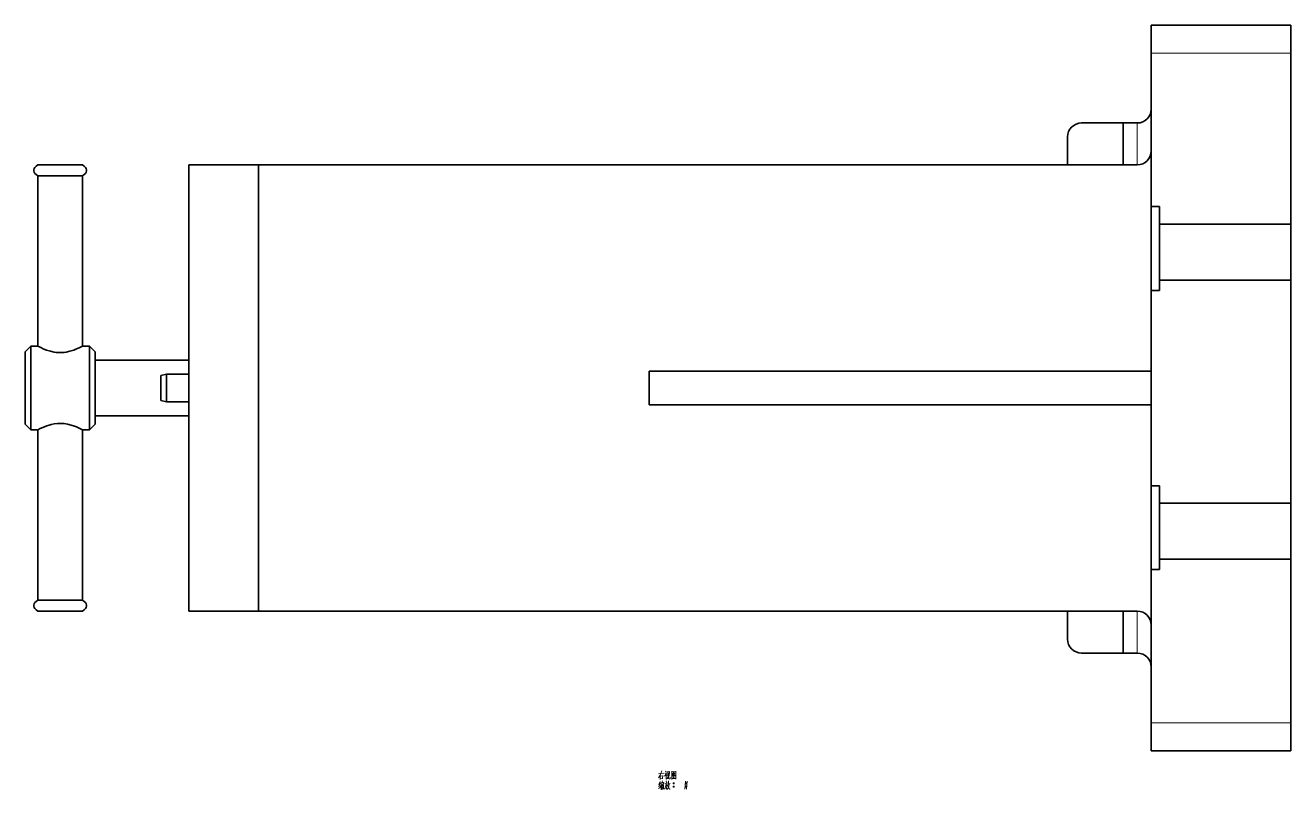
# Model space of a CAD drawing. Extents: x -262 to 2237, y -310 to 1259.
# Drawn here: x -262.4 to 191.3, y 276.5 to 550.5 of the extents above; entities that cross this region are included whole.
import ezdxf

# ---------------------------------------------------------------- set-up
doc = ezdxf.new("R2010")
doc.units = 0

msp = doc.modelspace()

# ---------------------------------------------------------------- linework, layer by layer
at = {"color": 7, "lineweight": 35}
for p, q in [((191.26, 550.5), (141.26, 550.5)), ((141.26, 485.5), (141.26, 540.5)), ((191.26, 479.2), (191.26, 540.5)), ((-178.74, 500.5), (-203.74, 500.5)), ((-203.74, 500.5), (-203.74, 340.5)), ((136.26, 500.5), (-178.74, 500.5)), ((-178.74, 500.5), (-178.74, 340.5)), ((-178.74, 500.5), (-178.74, 340.5)), ((111.26, 500.5), (83.26, 500.5)), ((-257.88, 496.5), (-257.88, 435.5)), ((-241.88, 496.5), (-241.88, 435.5)), ((144.26, 479.2), (191.26, 479.2)), ((144.26, 459.2), (191.26, 459.2)), ((191.26, 379.2), (191.26, 459.2)), ((141.26, 385.5), (141.26, 455.5)), ((-262.38, 407.5), (-262.38, 431.91)), ((-260.38, 405.5), (-260.38, 433.66)), ((-239.38, 405.5), (-239.38, 433.66)), ((-237.38, 407.5), (-237.38, 431.91)), ((-237.38, 430.5), (-203.74, 430.5)), ((-38.74, 426.5), (141.26, 426.5)), ((-38.74, 414.5), (141.26, 414.5)), ((-237.38, 410.5), (-203.74, 410.5)), ((-257.88, 405.5), (-257.88, 344.5)), ((-241.88, 405.5), (-241.88, 344.5)), ((144.26, 379.2), (191.26, 379.2)), ((144.26, 359.2), (191.26, 359.2)), ((191.26, 300.5), (191.26, 359.2)), ((141.26, 300.5), (141.26, 355.5)), ((-178.74, 340.5), (-203.74, 340.5)), ((136.26, 340.5), (-178.74, 340.5)), ((191.26, 290.5), (141.26, 290.5))]:
    msp.add_line(p, q, dxfattribs=at)
at = {"color": 7, "lineweight": 35, "ltscale": 0.25}
for p, q in [((141.26, 550.5), (141.26, 540.5)), ((191.26, 550.5), (191.26, 540.5)), ((144.26, 479.2), (144.26, 469.2)), ((191.26, 479.2), (191.26, 469.2)), ((144.26, 469.2), (144.26, 459.2)), ((191.26, 469.2), (191.26, 459.2)), ((144.26, 379.2), (144.26, 369.2)), ((191.26, 379.2), (191.26, 369.2)), ((144.26, 369.2), (144.26, 359.2)), ((191.26, 369.2), (191.26, 359.2)), ((141.26, 300.5), (141.26, 290.5)), ((191.26, 300.5), (191.26, 290.5))]:
    msp.add_line(p, q, dxfattribs=at)
at = {"color": 7, "lineweight": 13}
for p, q in [((191.26, 540.5), (141.26, 540.5)), ((191.26, 300.5), (141.26, 300.5))]:
    msp.add_line(p, q, dxfattribs=at)
at = {"color": 7, "lineweight": 35, "ltscale": 0.375}
for p, q in [((116.26, 515.5), (131.26, 515.5)), ((141.26, 485.5), (141.26, 470.5)), ((141.26, 470.5), (141.26, 455.5)), ((141.26, 385.5), (141.26, 370.5)), ((141.26, 370.5), (141.26, 355.5)), ((116.26, 325.5), (131.26, 325.5))]:
    msp.add_line(p, q, dxfattribs=at)
at = {"color": 7, "lineweight": 35, "ltscale": 0.375003}
for p, q in [((131.26, 500.5), (131.26, 515.5)), ((131.26, 515.5), (131.26, 500.5))]:
    msp.add_line(p, q, dxfattribs=at)
at = {"color": 7, "lineweight": 35, "ltscale": 0.125}
for p, q in [((136.26, 515.5), (131.26, 515.5)), ((-173.74, 500.5), (-178.74, 500.5)), ((-211.74, 425.5), (-211.74, 420.5)), ((-211.74, 420.5), (-211.74, 415.5)), ((136.26, 325.5), (131.26, 325.5))]:
    msp.add_line(p, q, dxfattribs=at)
at = {"color": 7, "lineweight": 13, "ltscale": 0.375003}
msp.add_line((136.26, 500.5), (136.26, 515.5), dxfattribs=at)
at = {"color": 7, "lineweight": 35, "ltscale": 0.250003}
msp.add_line((111.26, 500.5), (111.26, 510.5), dxfattribs=at)
at = {"color": 7, "lineweight": 35, "ltscale": 0.375517}
for p, q in [((-257.88, 500.5), (-242.86, 500.5)), ((-257.88, 496.5), (-242.86, 496.5)), ((-257.88, 344.5), (-242.86, 344.5)), ((-257.88, 340.5), (-242.86, 340.5))]:
    msp.add_line(p, q, dxfattribs=at)
at = {"color": 7, "lineweight": 35, "ltscale": 0.024483}
for p, q in [((-242.86, 500.5), (-241.88, 500.5)), ((-242.86, 496.5), (-241.88, 496.5)), ((-242.86, 344.5), (-241.88, 344.5)), ((-242.86, 340.5), (-241.88, 340.5))]:
    msp.add_line(p, q, dxfattribs=at)
at = {"color": 7, "lineweight": 35, "ltscale": 0.075}
for p, q in [((141.26, 485.5), (144.26, 485.5)), ((141.26, 455.5), (144.26, 455.5)), ((141.26, 385.5), (144.26, 385.5)), ((141.26, 355.5), (144.26, 355.5))]:
    msp.add_line(p, q, dxfattribs=at)
at = {"color": 7, "lineweight": 35, "ltscale": 0.157442}
for p, q in [((144.26, 485.5), (144.26, 479.2)), ((144.26, 379.2), (144.26, 385.5))]:
    msp.add_line(p, q, dxfattribs=at)
at = {"color": 7, "lineweight": 35, "ltscale": 0.33287}
for p, q in [((-203.74, 466.19), (-203.74, 479.5)), ((-203.74, 366.19), (-203.74, 379.5))]:
    msp.add_line(p, q, dxfattribs=at)
at = {"color": 7, "lineweight": 35, "ltscale": 0.11713}
for p, q in [((-203.74, 461.5), (-203.74, 466.19)), ((-203.74, 361.5), (-203.74, 366.19))]:
    msp.add_line(p, q, dxfattribs=at)
at = {"color": 7, "lineweight": 35, "ltscale": 0.092558}
for p, q in [((144.26, 459.2), (144.26, 455.5)), ((144.26, 355.5), (144.26, 359.2))]:
    msp.add_line(p, q, dxfattribs=at)
at = {"color": 7, "lineweight": 35, "ltscale": 0.070711}
for p, q in [((-262.38, 433.5), (-260.38, 435.5)), ((-237.38, 433.5), (-239.38, 435.5)), ((-262.38, 407.5), (-260.38, 405.5)), ((-237.38, 407.5), (-239.38, 405.5))]:
    msp.add_line(p, q, dxfattribs=at)
at = {"color": 7, "lineweight": 35, "ltscale": 0.045907}
for p, q in [((-260.38, 433.66), (-260.38, 435.5)), ((-239.38, 433.66), (-239.38, 435.5))]:
    msp.add_line(p, q, dxfattribs=at)
at = {"color": 7, "lineweight": 35, "ltscale": 0.0625}
for p, q in [((-260.38, 435.5), (-257.88, 435.5)), ((-241.88, 435.5), (-239.38, 435.5)), ((-260.38, 405.5), (-257.88, 405.5)), ((-241.88, 405.5), (-239.38, 405.5))]:
    msp.add_line(p, q, dxfattribs=at)
at = {"color": 7, "lineweight": 35, "ltscale": 0.039786}
for p, q in [((-262.38, 431.91), (-262.38, 433.5)), ((-237.38, 431.91), (-237.38, 433.5))]:
    msp.add_line(p, q, dxfattribs=at)
at = {"color": 7, "lineweight": 35, "ltscale": 0.3}
msp.add_line((-38.74, 414.5), (-38.74, 426.5), dxfattribs=at)
at = {"color": 7, "lineweight": 35, "ltscale": 0.051764}
for p, q in [((-213.74, 424.96), (-211.74, 425.5)), ((-213.74, 416.04), (-211.74, 415.5))]:
    msp.add_line(p, q, dxfattribs=at)
at = {"color": 7, "lineweight": 35, "ltscale": 0.111603}
for p, q in [((-213.74, 424.96), (-213.74, 420.5)), ((-213.74, 420.5), (-213.74, 416.04))]:
    msp.add_line(p, q, dxfattribs=at)
at = {"color": 7, "lineweight": 35, "ltscale": 0.2}
for p, q in [((-203.74, 425.5), (-211.74, 425.5)), ((-203.74, 415.5), (-211.74, 415.5))]:
    msp.add_line(p, q, dxfattribs=at)
at = {"color": 7, "lineweight": 35, "ltscale": 0.249997}
msp.add_line((111.26, 340.5), (111.26, 330.5), dxfattribs=at)
at = {"color": 7, "lineweight": 35, "ltscale": 0.374997}
msp.add_line((131.26, 325.5), (131.26, 340.5), dxfattribs=at)
msp.add_line((131.26, 325.5), (131.26, 340.5), dxfattribs=at)
at = {"color": 7, "lineweight": 13, "ltscale": 0.374997}
msp.add_line((136.26, 325.5), (136.26, 340.5), dxfattribs=at)
at = {"color": 7, "lineweight": 35}
for points in [[(-257.88, 500.5), (-258.54, 500), (-258.95, 499.57), (-259.22, 499.14), (-259.36, 498.71), (-259.36, 498.29), (-259.22, 497.86), (-258.95, 497.43), (-258.54, 497), (-257.88, 496.5)], [(-241.88, 500.5), (-241.22, 500), (-240.81, 499.57), (-240.53, 499.14), (-240.4, 498.71), (-240.4, 498.29), (-240.53, 497.86), (-240.81, 497.43), (-241.22, 497), (-241.88, 496.5)], [(-253.38, 433.66), (-254.84, 434.12), (-255.7, 434.46), (-257.09, 435.1), (-257.88, 435.5)], [(-253.38, 433.66), (-252.04, 433.37), (-251.34, 433.27), (-250.62, 433.21), (-249.89, 433.19), (-249.17, 433.21), (-248.45, 433.27), (-247.74, 433.37), (-246.37, 433.66)], [(-246.37, 433.66), (-245.02, 434.09), (-244.21, 434.4), (-242.86, 435)], [(-242.86, 406), (-244.04, 406.53), (-244.75, 406.81), (-245.95, 407.22), (-247.27, 407.55), (-248.44, 407.73), (-249.65, 407.81), (-250.83, 407.78), (-251.98, 407.64), (-253.09, 407.41), (-253.87, 407.2), (-254.61, 406.96), (-256.08, 406.38), (-257.01, 405.94), (-257.88, 405.5)], [(-257.88, 340.5), (-258.54, 341), (-258.95, 341.43), (-259.22, 341.86), (-259.36, 342.29), (-259.36, 342.71), (-259.22, 343.14), (-258.95, 343.57), (-258.54, 344), (-257.88, 344.5)], [(-241.88, 340.5), (-241.22, 341), (-240.81, 341.43), (-240.53, 341.86), (-240.4, 342.29), (-240.4, 342.71), (-240.53, 343.14), (-240.81, 343.57), (-241.22, 344), (-241.88, 344.5)]]:
    msp.add_lwpolyline(points, dxfattribs=at)
at = {"color": 7, "lineweight": 13}
for points in [[(-35.42, 280.73), (-34.82, 281.68)], [(-35.38, 282.27), (-33.42, 282.48)], [(-34.82, 281.68), (-34.51, 282.35)], [(-34.75, 281.75), (-34.75, 280.17)], [(-34.75, 281.43), (-33.84, 281.54)], [(-34.23, 283.33), (-34.51, 282.35)], [(-33.81, 281.64), (-33.91, 280.56)], [(-32.51, 282.55), (-32.69, 282.07), (-33.18, 281.33)], [(-33.14, 282.35), (-32.58, 282.42)], [(-32.86, 283.22), (-32.58, 282.8)], [(-32.69, 282.07), (-32.69, 280.28)], [(-32.69, 281.89), (-32.37, 281.58)], [(-32.09, 283.18), (-32.09, 281.51)], [(-31.43, 283.01), (-32.09, 282.94)], [(-31.88, 281.54), (-32.06, 280.91)], [(-31.78, 282.59), (-31.88, 281.54)], [(-31.74, 280.56), (-31.74, 281.64)], [(-31.5, 281.43), (-31.43, 283.11)], [(-30.66, 283.22), (-30.66, 281.75), (-30.66, 280.24)], [(-30.66, 283.18), (-30.66, 281.79), (-30.66, 280.39)], [(-29.19, 283.05), (-30.66, 282.9)], [(-30.59, 281.3), (-30.1, 281.71)], [(-29.89, 282.77), (-30.45, 281.96)], [(-30.13, 282.2), (-29.43, 281.47)], [(-30.1, 282.42), (-29.64, 282.48)], [(-30.1, 281.71), (-29.89, 281.99)], [(-30.03, 281.51), (-29.78, 281.23)], [(-29.89, 281.99), (-29.54, 282.62)], [(-29.43, 281.47), (-29.26, 281.51)], [(-29.22, 280.42), (-29.22, 281.79), (-29.19, 283.18)], [(-35.35, 277.02), (-34.65, 277.41)], [(-34.89, 278.46), (-35.31, 278.32)], [(-34.82, 279.48), (-35.28, 278.39)], [(-35.24, 277.69), (-34.72, 277.86)], [(-34.75, 278.7), (-35.21, 277.69)], [(-33.84, 280.56), (-34.75, 280.45)], [(-34.44, 278.18), (-34.75, 277.69)], [(-34.51, 279.16), (-34.61, 278.6)], [(-34.51, 279.02), (-33.46, 279.16)], [(-34.26, 278.74), (-34.44, 278.18)], [(-34.4, 278.25), (-34.4, 276.54)], [(-34.19, 278.46), (-33.49, 278.57)], [(-34.12, 279.65), (-33.95, 279.26)], [(-34.12, 278.04), (-34.09, 276.64)], [(-34.12, 277.93), (-33.6, 278.01)], [(-34.09, 277.38), (-33.7, 277.45)], [(-33.63, 276.88), (-34.05, 276.82)], [(-33.88, 278.49), (-33.95, 277.93)], [(-33.56, 278.11), (-33.63, 276.71)], [(-33.42, 279.26), (-33.56, 278.81)], [(-32.65, 278.88), (-32.76, 277.97), (-32.86, 277.55), (-33.18, 276.67)], [(-33.14, 278.81), (-32.09, 278.95)], [(-32.34, 278.39), (-32.44, 277.55), (-32.58, 276.71), (-32.79, 276.99)], [(-32.72, 278.21), (-32.34, 278.29)], [(-32.65, 279.72), (-32.55, 279.16)], [(-32.58, 280.28), (-32.3, 280.56)], [(-31.95, 277.13), (-32.34, 276.6)], [(-32.3, 280.56), (-32.06, 280.91)], [(-31.95, 278.39), (-32.13, 277.83)], [(-32.02, 278.14), (-31.46, 276.71)], [(-31.81, 279.02), (-31.95, 278.39)], [(-31.67, 277.76), (-31.95, 277.13)], [(-31.88, 278.63), (-31.18, 278.77)], [(-31.74, 279.76), (-31.81, 279.02)], [(-31.6, 280.45), (-31.74, 280.56)], [(-31.46, 278.7), (-31.67, 277.76)], [(-31.18, 280.45), (-31.6, 280.45)], [(-31.18, 281.08), (-31.18, 280.45)], [(-30.66, 280.49), (-29.29, 280.6)], [(-30.13, 281.12), (-29.78, 280.73)], [(-30.13, 278.85), (-29.75, 278.85)], [(-30.13, 277.58), (-29.75, 277.58)], [(-30.1, 278.95), (-29.78, 278.95)], [(-30.1, 278.7), (-29.78, 278.7)], [(-30.1, 277.69), (-29.78, 277.69)], [(-30.1, 277.45), (-29.78, 277.45)], [(-29.22, 280.32), (-29.22, 280.42), (-29.29, 280.6)], [(-25.69, 279.58), (-25.79, 278.18), (-25.9, 276.78)], [(-25.69, 278.85), (-25.3, 278.85)], [(-25.69, 277.58), (-25.3, 277.58)], [(-25.65, 278.95), (-25.34, 278.95)], [(-25.65, 278.7), (-25.34, 278.7)], [(-25.65, 277.69), (-25.34, 277.69)], [(-25.65, 277.45), (-25.34, 277.45)], [(-25.09, 279.58), (-25.2, 278.18), (-25.3, 276.78)], [(-31.46, 276.71), (-31.15, 276.71)]]:
    msp.add_lwpolyline(points, dxfattribs=at)
for points in [[(-30.03, 278.63), (-29.85, 278.63), (-29.75, 278.74), (-29.75, 278.91), (-29.85, 279.02), (-30.03, 279.02), (-30.13, 278.91), (-30.13, 278.74)], [(-30.03, 277.38), (-29.85, 277.38), (-29.75, 277.48), (-29.75, 277.65), (-29.85, 277.76), (-30.03, 277.76), (-30.13, 277.65), (-30.13, 277.48)], [(-25.58, 278.63), (-25.41, 278.63), (-25.3, 278.74), (-25.3, 278.91), (-25.41, 279.02), (-25.58, 279.02), (-25.69, 278.91), (-25.69, 278.74)], [(-25.58, 277.38), (-25.41, 277.38), (-25.3, 277.48), (-25.3, 277.65), (-25.41, 277.76), (-25.58, 277.76), (-25.69, 277.65), (-25.69, 277.48)]]:
    msp.add_lwpolyline(points, close=True, dxfattribs=at)
at = {"color": 7, "lineweight": 35}
for centre, radius, start, end in [((136.26, 520.5), 5, 270, 360), ((116.26, 510.5), 5, 90, 180), ((136.26, 505.5), 5, 270, 360), ((-255.16, 460.37), 28.19, 295.8692, 298.103), ((-255.16, 380.63), 28.2, 61.8972, 64.1303), ((136.26, 335.5), 5, 0, 90), ((116.26, 330.5), 5, 180, 270), ((136.26, 320.5), 5, 0, 90)]:
    msp.add_arc(centre, radius, start, end, dxfattribs=at)

doc.saveas('drawing.dxf')
